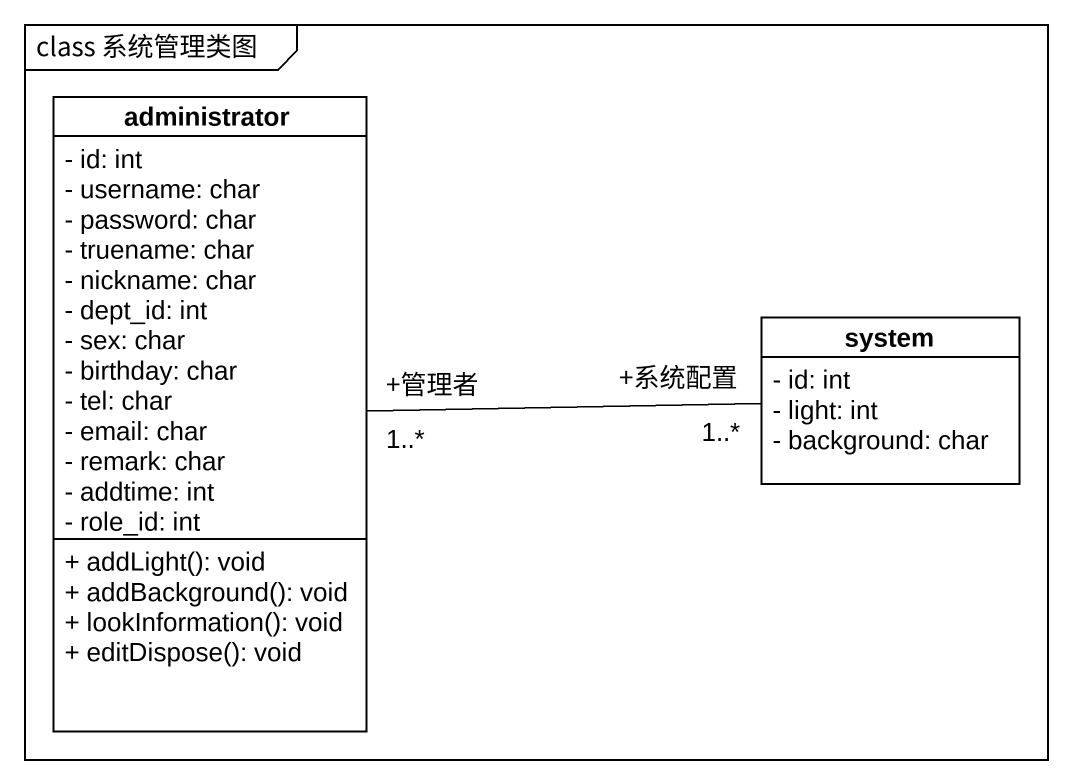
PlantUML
@startuml
mainframe class 系统管理类图
hide circle
hide empty members
skinparam classAttributeIconSize 0
class administrator {
  - id: int
  - username: char
  - password: char
  - truename: char
  - nickname: char
  - dept_id: int
  - sex: char
  - birthday: char
  - tel: char
  - email: char
  - remark: char
  - addtime: int
  - role_id: int
  + addLight(): void
  + addBackground(): void
  + lookInformation(): void
  + editDispose(): void
}
class system {
  - id: int
  - light: int
  - background: char
}
administrator "+管理者\n1..*" -right- "+系统配置\n1..*" system
@enduml
